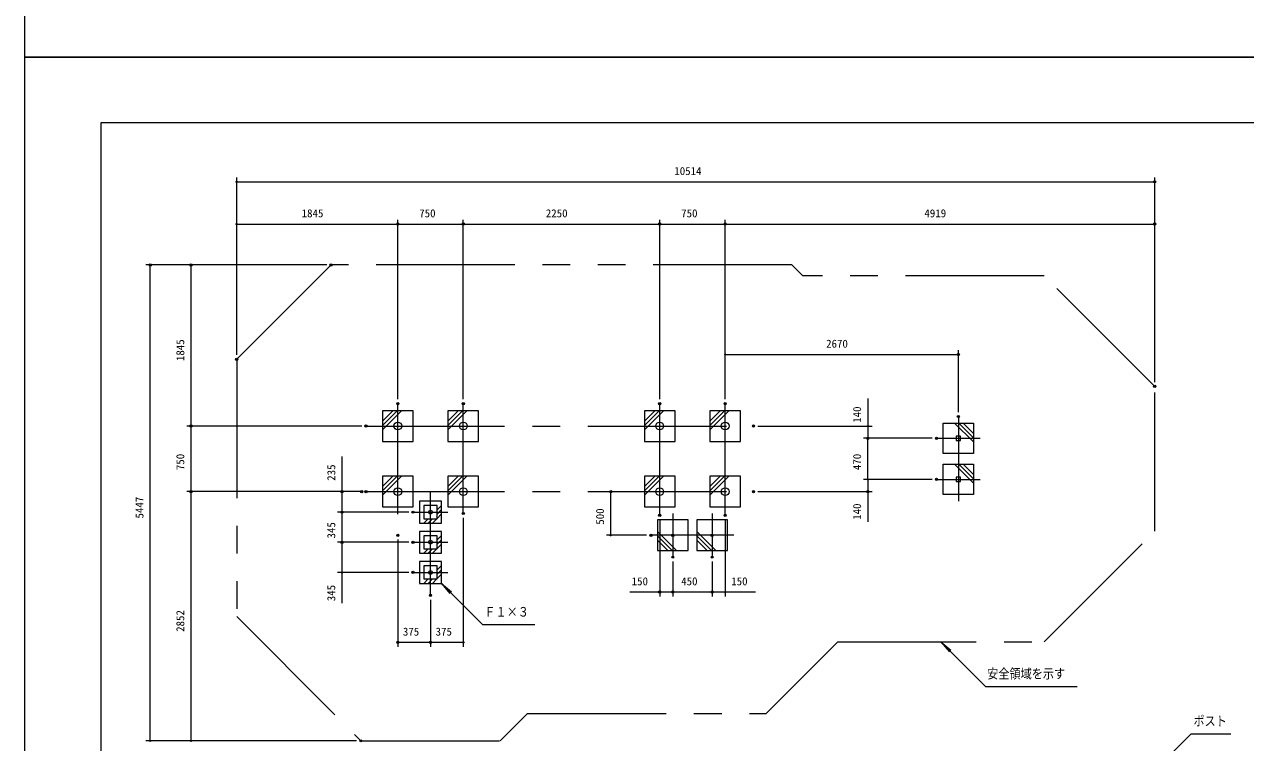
# Model space of a CAD drawing. Units: millimetres on the paper, scale 1:50. Extents: x 0 to 420, y -297 to 594.
# Drawn here: x 0 to 279.7, y -156.9 to 7.5 of the extents above; entities that cross this region are included whole.
import ezdxf
from ezdxf.enums import TextEntityAlignment as Align

# ---------------------------------------------------------------- set-up
doc = ezdxf.new("R2010")
doc.units = ezdxf.units.MM
doc.header["$PDMODE"] = 32
doc.header["$PDSIZE"] = 0.5
doc.linetypes.add('USER1', pattern=[50.8, 31.75, -6.35, 6.35, -6.35])
doc.linetypes.add('USER2', pattern=[63.5, 31.75, -6.35, 6.35, -6.35, 6.35, -6.35])
for name, color, linetype, lineweight in [('DEFPOINTS_4', 7, 'Continuous', 9), ('LY_1', 7, 'Continuous', 9), ('LY_2', 7, 'Continuous', 9)]:
    doc.layers.add(name, color=color, linetype=linetype, lineweight=lineweight)
doc.styles.add('ＭＳ ゴシック', font='')
doc.styles.get('ＭＳ ゴシック').set_extended_font_data('MS Gothic')

# ---------------------------------------------------------------- blocks, each defined once
blk = doc.blocks.new('-000-_DOTSMALL')
at = {"color": 7, "linetype": 'Continuous', "lineweight": 9}
blk.add_circle((0, 0), 0.0625, dxfattribs=at)
blk.add_circle((0, 0), 0.0625, dxfattribs=at)

msp = doc.modelspace()

# ---------------------------------------------------------------- linework, layer by layer
at = {"layer": 'DEFPOINTS_4'}
for p, q in [((0, 297), (0, 0)), ((0, 0), (420, 0)), ((420, 0), (0, 0)), ((0, 0), (0, -297))]:
    msp.add_line(p, q, dxfattribs=at)
at = {"layer": 'LY_1'}
for p, q in [((402.5, -15), (17.5, -15)), ((17.5, -15), (17.5, -282)), ((82.019, -80.942), (82.019, -87.942)), ((89.019, -80.942), (82.019, -80.942)), ((89.019, -87.942), (89.019, -80.942)), ((97.019, -80.942), (97.019, -87.942)), ((104.019, -80.942), (97.019, -80.942)), ((104.019, -87.942), (104.019, -80.942)), ((142.019, -80.942), (142.019, -87.942)), ((149.019, -80.942), (142.019, -80.942)), ((149.019, -87.942), (149.019, -80.942)), ((157.019, -80.942), (157.019, -87.942)), ((164.019, -80.942), (157.019, -80.942)), ((164.019, -87.942), (164.019, -80.942)), ((210.419, -90.742), (210.419, -83.742)), ((210.419, -83.742), (217.419, -83.742)), ((217.419, -83.742), (217.419, -90.742)), ((82.019, -87.942), (89.019, -87.942)), ((97.019, -87.942), (104.019, -87.942)), ((142.019, -87.942), (149.019, -87.942)), ((157.019, -87.942), (164.019, -87.942)), ((214.419, -86.742), (213.419, -86.742)), ((213.419, -86.742), (213.419, -87.742)), ((213.419, -87.742), (214.419, -87.742)), ((214.419, -87.742), (214.419, -86.742)), ((217.419, -90.742), (210.419, -90.742)), ((210.419, -100.142), (210.419, -93.142)), ((210.419, -93.142), (217.419, -93.142)), ((217.419, -93.142), (217.419, -100.142)), ((82.019, -95.942), (82.019, -102.942)), ((89.019, -95.942), (82.019, -95.942)), ((89.019, -102.942), (89.019, -95.942)), ((97.019, -95.942), (97.019, -102.942)), ((104.019, -95.942), (97.019, -95.942)), ((104.019, -102.942), (104.019, -95.942)), ((142.019, -95.942), (142.019, -102.942)), ((149.019, -95.942), (142.019, -95.942)), ((149.019, -102.942), (149.019, -95.942)), ((157.019, -95.942), (157.019, -102.942)), ((164.019, -95.942), (157.019, -95.942)), ((164.019, -102.942), (164.019, -95.942)), ((214.419, -96.142), (213.419, -96.142)), ((213.419, -96.142), (213.419, -97.142)), ((213.419, -97.142), (214.419, -97.142)), ((214.419, -97.142), (214.419, -96.142)), ((217.419, -100.142), (210.419, -100.142)), ((82.019, -102.942), (89.019, -102.942)), ((90.519, -101.642), (90.519, -106.642)), ((95.519, -101.642), (90.519, -101.642)), ((91.519, -102.642), (91.519, -105.642)), ((94.519, -102.642), (91.519, -102.642)), ((94.519, -105.642), (94.519, -102.642)), ((95.519, -106.642), (95.519, -101.642)), ((97.019, -102.942), (104.019, -102.942)), ((142.019, -102.942), (149.019, -102.942)), ((157.019, -102.942), (164.019, -102.942)), ((91.519, -105.642), (94.519, -105.642)), ((152.019, -105.942), (145.019, -105.942)), ((145.019, -105.942), (145.019, -112.942)), ((152.019, -112.942), (152.019, -105.942)), ((161.019, -105.942), (154.019, -105.942)), ((154.019, -105.942), (154.019, -112.942)), ((161.019, -112.942), (161.019, -105.942)), ((90.519, -106.642), (95.519, -106.642)), ((90.519, -108.542), (90.519, -113.542)), ((95.519, -108.542), (90.519, -108.542)), ((95.519, -113.542), (95.519, -108.542)), ((91.519, -109.542), (91.519, -112.542)), ((94.519, -109.542), (91.519, -109.542)), ((94.519, -112.542), (94.519, -109.542)), ((90.519, -113.542), (95.519, -113.542)), ((91.519, -112.542), (94.519, -112.542)), ((145.019, -112.942), (152.019, -112.942)), ((154.019, -112.942), (161.019, -112.942)), ((90.519, -115.442), (90.519, -120.442)), ((95.519, -115.442), (90.519, -115.442)), ((91.519, -116.442), (91.519, -119.442)), ((94.519, -116.442), (91.519, -116.442)), ((94.519, -119.442), (94.519, -116.442)), ((95.519, -120.442), (95.519, -115.442)), ((91.519, -119.442), (94.519, -119.442)), ((90.519, -120.442), (95.519, -120.442))]:
    msp.add_line(p, q, dxfattribs=at)
at = {"layer": 'LY_1', "lineweight": 18}
for p, q in [((48.628, -68.161), (48.628, -27.526)), ((258.899, -74.364), (258.899, -27.526)), ((48.628, -28.526), (258.899, -28.526)), ((48.628, -68.161), (48.628, -37.201)), ((48.628, -38.201), (85.519, -38.201)), ((85.519, -78.299), (85.519, -37.201)), ((85.519, -38.201), (100.519, -38.201)), ((100.519, -78.299), (100.519, -37.201)), ((100.519, -38.201), (145.519, -38.201)), ((145.519, -78.299), (145.519, -37.201)), ((145.519, -38.201), (160.519, -38.201)), ((160.519, -78.299), (160.519, -37.201)), ((160.519, -38.201), (258.899, -38.201)), ((258.899, -74.364), (258.899, -37.201)), ((69.238, -47.551), (27.82, -47.551)), ((28.82, -156.492), (28.82, -47.551)), ((69.238, -47.551), (37.165, -47.551)), ((38.165, -84.442), (38.165, -47.551)), ((160.519, -78.299), (160.519, -67.046)), ((213.919, -81.242), (213.919, -67.046)), ((160.519, -68.046), (213.919, -68.046)), ((193.185, -78.118), (193.185, -84.442)), ((82.019, -83.306), (84.383, -80.942)), ((82.019, -84.296), (85.373, -80.942)), ((82.019, -85.286), (86.363, -80.942)), ((97.019, -83.306), (99.383, -80.942)), ((97.019, -84.296), (100.373, -80.942)), ((97.019, -85.286), (101.363, -80.942)), ((142.019, -83.306), (144.383, -80.942)), ((142.019, -84.296), (145.373, -80.942)), ((142.019, -85.286), (146.363, -80.942)), ((157.019, -83.306), (159.383, -80.942)), ((157.019, -84.296), (160.373, -80.942)), ((157.019, -85.286), (161.363, -80.942)), ((217.419, -88.086), (213.075, -83.742)), ((217.419, -87.096), (214.065, -83.742)), ((217.419, -86.106), (215.055, -83.742)), ((77.251, -84.442), (37.165, -84.442)), ((38.165, -99.444), (38.165, -84.442)), ((167.999, -84.442), (194.185, -84.442)), ((193.185, -84.442), (193.185, -87.242)), ((207.919, -87.242), (192.185, -87.242)), ((207.919, -87.242), (192.185, -87.242)), ((193.185, -96.642), (193.185, -87.242)), ((72.746, -99.442), (72.746, -91.381)), ((217.419, -97.486), (213.075, -93.142)), ((217.419, -96.496), (214.065, -93.142)), ((217.419, -95.506), (215.055, -93.142)), ((82.019, -98.306), (84.383, -95.942)), ((82.019, -99.296), (85.373, -95.942)), ((82.019, -100.286), (86.363, -95.942)), ((97.019, -98.306), (99.383, -95.942)), ((97.019, -99.296), (100.373, -95.942)), ((97.019, -100.286), (101.363, -95.942)), ((142.019, -98.306), (144.383, -95.942)), ((142.019, -99.296), (145.373, -95.942)), ((142.019, -100.286), (146.363, -95.942)), ((157.019, -98.306), (159.383, -95.942)), ((157.019, -99.296), (160.373, -95.942)), ((157.019, -100.286), (161.363, -95.942)), ((207.919, -96.642), (192.185, -96.642)), ((207.919, -96.642), (192.185, -96.642)), ((193.185, -96.642), (193.185, -99.442)), ((77.251, -99.444), (37.165, -99.444)), ((38.165, -156.492), (38.165, -99.444)), ((76.251, -99.442), (71.746, -99.442)), ((72.746, -104.142), (72.746, -99.442)), ((134.307, -109.442), (134.307, -99.442)), ((167.999, -99.442), (194.185, -99.442)), ((193.185, -99.442), (193.185, -106.328)), ((95.519, -102.586), (94.519, -103.586)), ((88.019, -104.142), (71.746, -104.142)), ((72.746, -111.042), (72.746, -104.142)), ((92.463, -105.642), (91.463, -106.642)), ((93.453, -105.642), (92.453, -106.642)), ((94.443, -105.642), (93.443, -106.642)), ((95.519, -103.576), (94.519, -104.576)), ((95.519, -104.566), (94.519, -105.566)), ((100.519, -105.442), (100.519, -134.965)), ((145.519, -105.884), (145.519, -123.442)), ((160.519, -105.884), (160.519, -123.442)), ((149.363, -112.942), (145.019, -108.598)), ((158.363, -112.942), (154.019, -108.598)), ((88.019, -111.042), (71.746, -111.042)), ((72.746, -117.942), (72.746, -111.042)), ((85.519, -110.442), (85.519, -134.965)), ((95.519, -109.486), (94.519, -110.486)), ((95.519, -110.476), (94.519, -111.476)), ((95.519, -111.466), (94.519, -112.466)), ((142.519, -109.442), (133.307, -109.442)), ((148.373, -112.942), (145.019, -109.588)), ((147.383, -112.942), (145.019, -110.578)), ((157.373, -112.942), (154.019, -109.588)), ((156.383, -112.942), (154.019, -110.578)), ((92.463, -112.542), (91.463, -113.542)), ((93.453, -112.542), (92.453, -113.542)), ((94.443, -112.542), (93.443, -113.542)), ((95.519, -116.386), (94.519, -117.386)), ((95.519, -117.376), (94.519, -118.376)), ((148.519, -115.442), (148.519, -123.442)), ((157.519, -115.442), (157.519, -123.442)), ((88.019, -117.942), (71.746, -117.942)), ((72.746, -124.956), (72.746, -117.942)), ((92.463, -119.442), (91.463, -120.442)), ((93.453, -119.442), (92.453, -120.442)), ((94.443, -119.442), (93.443, -120.442)), ((95.519, -118.366), (94.519, -119.366)), ((104.944, -129.867), (95.519, -120.442)), ((95.519, -120.442), (97.817, -122.37)), ((95.519, -120.442), (97.447, -122.74)), ((145.519, -122.442), (138.674, -122.442)), ((148.519, -122.442), (145.519, -122.442)), ((157.519, -122.442), (148.519, -122.442)), ((160.519, -122.442), (157.519, -122.442)), ((167.478, -122.442), (160.519, -122.442)), ((93.019, -124.197), (93.019, -134.965)), ((104.944, -129.867), (116.944, -129.867)), ((93.019, -133.965), (85.519, -133.965)), ((100.519, -133.965), (93.019, -133.965)), ((220.122, -144.036), (209.928, -133.842)), ((209.928, -133.842), (212.226, -135.77)), ((209.928, -133.842), (211.856, -136.14)), ((220.122, -144.036), (241.122, -144.036)), ((76.051, -156.492), (27.82, -156.492)), ((76.051, -156.492), (37.165, -156.492))]:
    msp.add_line(p, q, dxfattribs=at)
at = {"layer": 'LY_1', "linetype": 'USER2', "lineweight": 18}
for p, q in [((70.238, -47.551), (48.628, -69.161)), ((175.8, -47.551), (70.238, -47.551)), ((178.291, -50.042), (175.8, -47.551)), ((233.576, -50.042), (178.291, -50.042)), ((258.899, -75.364), (233.576, -50.042)), ((48.628, -69.161), (48.628, -128.069)), ((258.899, -108.519), (258.899, -75.364)), ((233.576, -133.842), (258.899, -108.519)), ((48.628, -128.069), (77.051, -156.492)), ((169.907, -150.214), (186.279, -133.842)), ((186.279, -133.842), (233.576, -133.842)), ((108.987, -156.492), (115.265, -150.214)), ((115.265, -150.214), (169.907, -150.214)), ((77.051, -156.492), (108.987, -156.492))]:
    msp.add_line(p, q, dxfattribs=at)
at = {"layer": 'LY_1', "linetype": 'USER1', "lineweight": 18}
for p, q in [((85.519, -104.585), (85.519, -79.299)), ((100.519, -104.585), (100.519, -79.299)), ((145.519, -104.585), (145.519, -79.299)), ((160.519, -104.585), (160.519, -79.299)), ((213.919, -82.242), (213.919, -101.642)), ((78.251, -84.442), (166.999, -84.442)), ((208.919, -87.242), (218.919, -87.242)), ((208.919, -96.642), (218.919, -96.642)), ((78.251, -99.442), (166.999, -99.442)), ((93.019, -123.197), (93.019, -99.442)), ((89.019, -104.142), (97.019, -104.142)), ((148.519, -104.442), (148.519, -114.442)), ((157.519, -104.442), (157.519, -114.442)), ((89.019, -111.042), (97.019, -111.042)), ((162.519, -109.442), (143.519, -109.442)), ((89.019, -117.942), (97.019, -117.942))]:
    msp.add_line(p, q, dxfattribs=at)
at = {"layer": 'LY_1'}
for centre, radius in [((85.519, -84.442), 0.891), ((100.519, -84.442), 0.891), ((145.519, -84.442), 0.891), ((160.519, -84.442), 0.891), ((85.519, -99.442), 0.891), ((100.519, -99.442), 0.891), ((145.519, -99.442), 0.891), ((160.519, -99.442), 0.891), ((93.019, -104.142), 0.427), ((93.019, -111.042), 0.427), ((93.019, -117.942), 0.427)]:
    msp.add_circle(centre, radius, dxfattribs=at)
at = {"layer": 'LY_1', "lineweight": 18}
for centre in [(148.519, -109.442), (157.519, -109.442)]:
    msp.add_circle(centre, 0.272, dxfattribs=at)
at = {"layer": 'LY_1'}
for p in [(258.899, -28.526), (85.519, -38.201), (100.519, -38.201), (145.519, -38.201), (160.519, -38.201), (258.899, -38.201), (28.82, -47.551), (38.165, -47.551), (70.238, -47.551), (70.238, -47.551), (48.628, -69.161), (48.628, -69.161), (213.919, -68.046), (258.899, -75.364), (258.899, -75.364), (85.519, -79.299), (85.519, -79.299), (100.519, -79.299), (100.519, -79.299), (145.519, -79.299), (145.519, -79.299), (160.519, -79.299), (160.519, -79.299), (160.519, -79.299), (213.919, -82.242), (38.165, -84.442), (78.251, -84.442), (78.251, -84.442), (166.999, -84.442), (193.185, -87.242), (193.185, -87.242), (208.919, -87.242), (208.919, -87.242), (208.919, -96.642), (208.919, -96.642), (38.165, -99.444), (72.746, -99.442), (77.251, -99.442), (78.251, -99.444), (78.251, -99.444), (134.307, -99.442), (166.999, -99.442), (166.999, -99.442), (193.185, -99.442), (72.746, -104.142), (89.019, -104.142), (89.019, -104.142), (100.519, -104.442), (145.519, -104.884), (160.519, -104.884), (72.746, -111.042), (85.519, -109.442), (89.019, -111.042), (89.019, -111.042), (143.519, -109.442), (148.519, -114.442), (148.519, -114.442), (157.519, -114.442), (157.519, -114.442), (89.019, -117.942), (93.019, -123.197), (93.019, -123.197), (145.519, -122.442), (148.519, -122.442), (157.519, -122.442), (85.519, -133.965), (93.019, -133.965), (77.051, -156.492), (77.051, -156.492)]:
    msp.add_point(p, dxfattribs=at)
at = {"layer": 'LY_2', "lineweight": 18}
for q in [(255.001, -167.073), (276.362, -154.862)]:
    msp.add_line((267.213, -154.862), q, dxfattribs=at)

# ---------------------------------------------------------------- block references
at = {"layer": 'LY_1', "xscale": 2.32, "yscale": 2.32}
for p, rotation in [((48.628, -28.526), 180), ((48.628, -38.201), 180), ((85.519, -38.201), 180), ((100.519, -38.201), 180), ((145.519, -38.201), 180), ((160.519, -38.201), 180), ((28.82, -47.551), 90), ((38.165, -47.551), 90), ((160.519, -68.046), 180), ((38.165, -84.442), 270), ((38.165, -84.442), 90), ((193.185, -84.442), 90), ((193.185, -87.242), 90), ((193.185, -87.242), 270), ((193.185, -96.642), 90), ((193.185, -96.642), 270), ((38.165, -99.444), 270), ((38.165, -99.444), 90), ((72.746, -99.442), 90), ((134.307, -99.442), 90), ((193.185, -99.442), 270), ((72.746, -104.142), 90), ((72.746, -104.142), 270), ((72.746, -111.042), 270), ((72.746, -111.042), 90), ((134.307, -109.442), 270), ((72.746, -117.942), 270), ((145.519, -122.442), 180), ((148.519, -122.442), 180), ((157.519, -122.442), 180), ((85.519, -133.965), 180), ((93.019, -133.965), 180), ((28.82, -156.492), 270), ((38.165, -156.492), 270)]:
    msp.add_blockref('-000-_DOTSMALL', p, dxfattribs=dict(at, rotation=rotation))
for p in [(258.899, -28.526), (85.519, -38.201), (100.519, -38.201), (145.519, -38.201), (160.519, -38.201), (258.899, -38.201), (213.919, -68.046), (148.519, -122.442), (157.519, -122.442), (160.519, -122.442), (93.019, -133.965), (100.519, -133.965)]:
    msp.add_blockref('-000-_DOTSMALL', p, dxfattribs=at)

# ---------------------------------------------------------------- texts
at = {"layer": 'LY_1', "style": 'ＭＳ ゴシック'}
for s, p in [('10514', (148.858, -27.526)), ('1845', (63.501, -37.201)), ('750', (90.434, -37.201)), ('2250', (119.428, -37.201)), ('750', (150.434, -37.201)), ('4919', (206.137, -37.201)), ('2670', (183.628, -67.046)), ('150', (139.095, -121.442)), ('450', (150.434, -121.442)), ('150', (161.899, -121.442)), ('375', (86.686, -132.965)), ('375', (94.186, -132.965))]:
    msp.add_text(s, height=1.833, dxfattribs=at).set_placement(p, align=Align.BOTTOM_LEFT)
for s, p in [('1845', (37.165, -69.569)), ('140', (192.185, -83.697)), ('750', (37.165, -94.528)), ('470', (192.185, -94.527)), ('235', (71.746, -96.964)), ('5447', (27.82, -105.605)), ('500', (133.307, -107.025)), ('140', (192.185, -105.907)), ('345', (71.746, -110.175)), ('345', (71.746, -124.539)), ('2852', (37.165, -131.551))]:
    msp.add_text(s, height=1.833, rotation=90, dxfattribs=at).set_placement(p, align=Align.BOTTOM_LEFT)
at = {"layer": 'LY_1', "style": 'ＭＳ ゴシック', "width": 0.85}
for s, p in [('Ｆ１×３', (105.361, -128.717)), ('安全領域を示す', (220.539, -142.886))]:
    msp.add_text(s, height=2.199, dxfattribs=at).set_placement(p, align=Align.BOTTOM_LEFT)
at = {"layer": 'LY_2', "style": 'ＭＳ ゴシック', "width": 0.85}
msp.add_text('ポスト', height=2.199, dxfattribs=at).set_placement((267.779, -153.712), align=Align.BOTTOM_LEFT)

doc.saveas('drawing.dxf')
